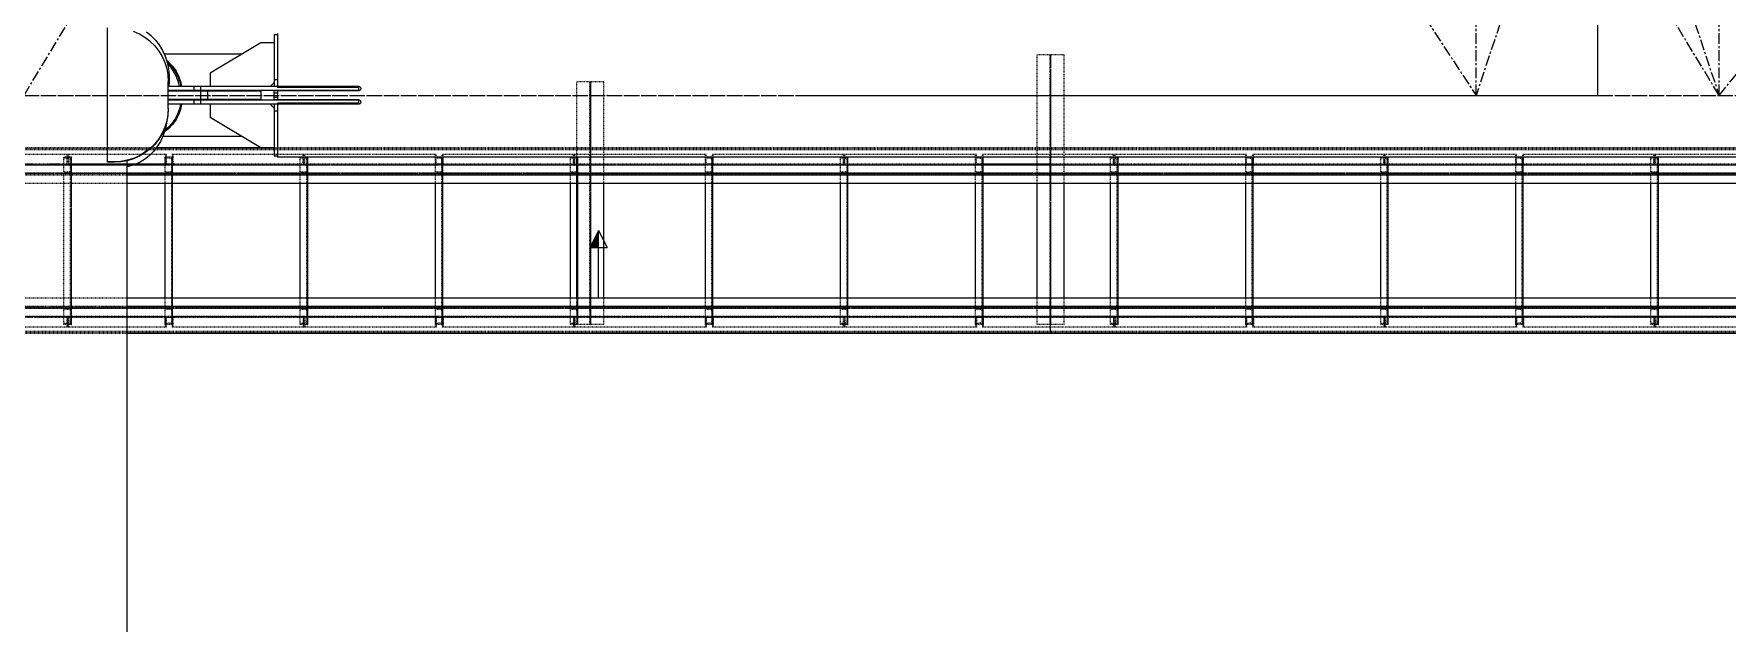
# Model space of a CAD drawing. Header units: millimetres. Extents: x 5143 to 30813, y 232 to 21408.
# Drawn here: x 12377 to 13631, y 15349 to 15786 of the extents above; entities that cross this region are included whole.
import ezdxf

# ---------------------------------------------------------------- set-up
doc = ezdxf.new("R2010")
doc.units = ezdxf.units.MM
doc.header["$LTSCALE"] = 0.25
for name, pattern in [('CENTER', [50.8, 31.75, -6.35, 6.35, -6.35]), ('XKITLINE00', [0]), ('XKITLINE02', [4, 2, -2]), ('XKITLINE03', [6, 3, -1, 1, -1])]:
    doc.linetypes.add(name, pattern=pattern)

msp = doc.modelspace()

# ---------------------------------------------------------------- linework, layer by layer
at = {"color": 8, "linetype": 'CENTER'}
for p, q in [((12370, 15740.3), (13445, 17520)), ((13625, 15740.3), (15085, 17520)), ((12370, 17380.3), (13445, 15740.3)), ((13445, 15740.3), (13445, 16860.1)), ((13625, 15740.3), (13625, 16860.1)), ((13535, 16283.6), (13535, 15740.3)), ((13625, 15740.3), (13445, 16037.6)), ((13527.5, 15986.3), (13445, 15740.3)), ((13535, 15986.3), (13535, 15740.3)), ((13542.5, 15986.3), (13625, 15740.3)), ((12195, 15740.3), (12952.5, 15740.3)), ((12370, 15740.3), (14995, 15740.3)), ((12370, 15740.3), (12952.5, 15740.3)), ((12801.8, 15740.3), (15025, 15740.3)), ((12952.5, 15740.3), (13535, 15740.3)), ((13535, 15740.3), (14355, 15740.3))]:
    msp.add_line(p, q, dxfattribs=at)
at = {"color": 8, "linetype": 'XKITLINE00'}
for p, q in [((12431.8, 15690.7), (12431.8, 15790.2)), ((12455.4, 15785.7), (12450.9, 15787.7)), ((12459.5, 15783.2), (12455.4, 15785.7)), ((12464.1, 15784.4), (12460.6, 15787.1)), ((12464.1, 15784.4), (12467.2, 15781.2)), ((12555.2, 15785.2), (12555.2, 15784.6)), ((12557.7, 15785.2), (12555.2, 15785.2)), ((12555.2, 15784.6), (12555.2, 15783.5)), ((12557.7, 15786), (12557.7, 15785.6)), ((12557.7, 15785.6), (12557.7, 15784.6)), ((12557.7, 15784.6), (12557.7, 15783)), ((12463.3, 15780.3), (12459.5, 15783.2)), ((12466.7, 15776.9), (12463.3, 15780.3)), ((12466.7, 15776.9), (12469.7, 15773.1)), ((12467.2, 15781.2), (12470, 15777.6)), ((12469.7, 15773.1), (12472.2, 15769)), ((12470, 15777.6), (12472.4, 15773.6)), ((12472.4, 15773.6), (12474.4, 15769.3)), ((12545.2, 15779.3), (12507.7, 15756.8)), ((12555.2, 15779.3), (12545.2, 15779.3)), ((12555.2, 15783.5), (12555.2, 15781.7)), ((12555.2, 15781.7), (12555.2, 15779.5)), ((12555.2, 15779.5), (12555.2, 15776.7)), ((12555.2, 15776.7), (12555.2, 15773.5)), ((12555.2, 15773.5), (12555.2, 15769.8)), ((12557.7, 15783), (12557.7, 15780.7)), ((12557.7, 15780.7), (12557.7, 15777.9)), ((12557.7, 15777.9), (12557.7, 15774.5)), ((12557.7, 15774.5), (12557.7, 15770.6)), ((12472.2, 15769), (12474.2, 15764.6)), ((12531, 15770.8), (12473.7, 15770.8)), ((12474.2, 15764.6), (12475.6, 15760.1)), ((12474.4, 15769.3), (12475.9, 15764.8)), ((12477, 15764.9), (12475.4, 15766.2)), ((12475.6, 15760.1), (12476.5, 15755.4)), ((12476.9, 15764.2), (12475.8, 15765.1)), ((12476.9, 15764.2), (12475.8, 15765.1)), ((12475.9, 15764.8), (12476.9, 15760.1)), ((12476.1, 15763.8), (12478.3, 15761.5)), ((12476.1, 15763.8), (12478.3, 15761.5)), ((12476.9, 15764.2), (12479.5, 15761.5)), ((12476.9, 15764.2), (12479.5, 15761.5)), ((12476.9, 15760.1), (12477.4, 15755.3)), ((12477, 15764.9), (12480, 15761.8)), ((12478.3, 15761.5), (12480.5, 15758.3)), ((12478.3, 15761.5), (12480.5, 15758.3)), ((12479.5, 15761.5), (12481.7, 15758.3)), ((12479.5, 15761.5), (12481.7, 15758.3)), ((12480, 15761.8), (12482.5, 15758.2)), ((12555.2, 15769.8), (12555.2, 15765.8)), ((12555.2, 15765.8), (12555.2, 15761.4)), ((12555.2, 15761.4), (12555.2, 15756.8)), ((12557.7, 15770.6), (12557.7, 15766.2)), ((12557.7, 15766.2), (12557.7, 15761.5)), ((12557.7, 15761.5), (12557.7, 15756.5)), ((12476.5, 15755.4), (12476.8, 15750.6)), ((12476.8, 15730.4), (12476.8, 15750.6)), ((12617.7, 15746.8), (12476.8, 15746.8)), ((12477.4, 15750.5), (12477.2, 15746.8)), ((12486, 15746.9), (12477.2, 15746.9)), ((12486, 15746.9), (12477.2, 15746.9)), ((12477.4, 15755.3), (12477.4, 15750.5)), ((12480.5, 15758.3), (12482.4, 15754.7)), ((12480.5, 15758.3), (12482.4, 15754.7)), ((12481.7, 15758.3), (12483.6, 15754.7)), ((12481.7, 15758.3), (12483.6, 15754.7)), ((12482.4, 15754.7), (12483.9, 15750.9)), ((12482.4, 15754.7), (12483.9, 15750.9)), ((12482.5, 15758.2), (12484.5, 15754.1)), ((12483.6, 15754.7), (12485, 15750.9)), ((12483.6, 15754.7), (12485, 15750.9)), ((12483.9, 15750.9), (12484.8, 15746.9)), ((12485, 15750.9), (12483.9, 15750.9)), ((12483.9, 15750.9), (12484.8, 15746.9)), ((12485, 15750.9), (12483.9, 15750.9)), ((12484.5, 15754.1), (12486, 15749.7)), ((12485, 15750.9), (12486, 15746.9)), ((12485, 15750.9), (12486, 15746.9)), ((12486, 15749.7), (12486.5, 15746.9)), ((12507.7, 15746.9), (12486, 15746.9)), ((12495.7, 15746.8), (12495.7, 15743.8)), ((12500.7, 15746.8), (12500.7, 15743.8)), ((12507.7, 15756.8), (12507.7, 15746.8)), ((12555.2, 15749.8), (12552.2, 15746.8)), ((12555.2, 15756.8), (12555.2, 15751.9)), ((12555.2, 15751.9), (12555.2, 15746.9)), ((12557.7, 15751.9), (12555.2, 15751.9)), ((12557.7, 15746.9), (12555.2, 15746.9)), ((12557.7, 15756.5), (12557.7, 15751.2)), ((12557.7, 15751.2), (12557.7, 15746.9)), ((12617.7, 15746.9), (12557.7, 15746.9)), ((12557.7, 15746.8), (12557.7, 15746.2)), ((12618.1, 15746.8), (12617.7, 15746.9)), ((12617.7, 15746.8), (12617.7, 15746.2)), ((12618.4, 15746.7), (12618.1, 15746.8)), ((12618.8, 15746.5), (12618.4, 15746.7)), ((12618.8, 15746.5), (12619, 15746.2)), ((12617.7, 15743.8), (12476.8, 15743.8)), ((12505.8, 15743.3), (12476.8, 15743.3)), ((12545.2, 15737.3), (12476.8, 15737.3)), ((12486.5, 15736.9), (12476.8, 15736.9)), ((12486.5, 15736.9), (12476.8, 15736.9)), ((12617.7, 15736.8), (12476.8, 15736.8)), ((12477, 15743.8), (12477, 15743.3)), ((12486.5, 15743.7), (12477, 15743.7)), ((12486.5, 15743.7), (12477, 15743.7)), ((12485.3, 15743.7), (12485.3, 15743.3)), ((12485.3, 15743.7), (12485.3, 15743.3)), ((12485.3, 15737.3), (12485.3, 15736.9)), ((12485.3, 15737.3), (12485.3, 15736.9)), ((12522.3, 15743.7), (12486.5, 15743.7)), ((12486.5, 15743.7), (12486.5, 15743.3)), ((12486.5, 15743.7), (12486.5, 15743.3)), ((12486.5, 15737.3), (12486.5, 15736.9)), ((12486.5, 15737.3), (12486.5, 15736.9)), ((12522.3, 15736.9), (12486.5, 15736.9)), ((12487, 15743.7), (12487, 15743.3)), ((12487, 15737.3), (12487, 15736.9)), ((12495.7, 15736.8), (12495.7, 15733.8)), ((12500.7, 15743.3), (12500.7, 15737.3)), ((12500.7, 15736.8), (12500.7, 15733.8)), ((12505.8, 15743.3), (12505.8, 15737.3)), ((12545.2, 15743.3), (12505.8, 15743.3)), ((12521.7, 15743.7), (12521.5, 15743.7)), ((12521.7, 15736.8), (12521.5, 15736.9)), ((12521.8, 15743.8), (12521.7, 15743.7)), ((12522.5, 15743.7), (12521.7, 15743.7)), ((12522.5, 15736.8), (12521.7, 15736.8)), ((12521.8, 15736.8), (12521.7, 15736.8)), ((12522.5, 15743.7), (12522.3, 15743.7)), ((12522.5, 15736.8), (12522.3, 15736.9)), ((12522.6, 15743.8), (12522.5, 15743.7)), ((12522.6, 15736.8), (12522.5, 15736.8)), ((12545.2, 15743.3), (12545.2, 15737.3)), ((12555.2, 15736.9), (12555.2, 15743.7)), ((12557.7, 15743.7), (12555.2, 15743.7)), ((12557.7, 15742), (12555.2, 15742)), ((12557.7, 15738.6), (12555.2, 15738.6)), ((12557.7, 15736.9), (12555.2, 15736.9)), ((12617.7, 15746.2), (12557.7, 15746.2)), ((12557.7, 15743.7), (12557.7, 15740.3)), ((12617.7, 15743.7), (12557.7, 15743.7)), ((12557.7, 15740.3), (12557.7, 15736.9)), ((12617.7, 15736.9), (12557.7, 15736.9)), ((12617.7, 15734.4), (12557.7, 15734.4)), ((12557.7, 15734.4), (12557.7, 15733.8)), ((12617.7, 15746.2), (12617.7, 15743.8)), ((12618.1, 15743.7), (12617.7, 15743.7)), ((12618.1, 15736.8), (12617.7, 15736.9)), ((12617.7, 15736.8), (12617.7, 15734.4)), ((12617.7, 15734.4), (12617.7, 15733.8)), ((12618.4, 15743.9), (12618.1, 15743.7)), ((12618.4, 15736.7), (12618.1, 15736.8)), ((12618.4, 15733.9), (12618.1, 15733.7)), ((12618.8, 15744.1), (12618.4, 15743.9)), ((12618.8, 15736.5), (12618.4, 15736.7)), ((12618.8, 15734.1), (12618.4, 15733.9)), ((12619, 15744.4), (12618.8, 15744.1)), ((12618.8, 15736.5), (12619, 15736.2)), ((12619, 15734.4), (12618.8, 15734.1)), ((12619, 15746.2), (12619.2, 15745.8)), ((12619.2, 15744.7), (12619, 15744.4)), ((12619, 15736.2), (12619.2, 15735.8)), ((12619.2, 15734.7), (12619, 15734.4)), ((12619.2, 15745.8), (12619.2, 15745.8)), ((12619.2, 15745.8), (12619.3, 15745.5)), ((12619.3, 15745.1), (12619.2, 15744.7)), ((12619.2, 15735.8), (12619.3, 15735.5)), ((12619.3, 15735.1), (12619.2, 15734.8)), ((12619.2, 15734.8), (12619.2, 15734.7)), ((12619.3, 15745.5), (12619.3, 15745.1)), ((12619.3, 15735.5), (12619.3, 15735.1)), ((12476.5, 15726), (12475.6, 15721.2)), ((12476.5, 15725.6), (12475.6, 15720.9)), ((12476.8, 15730.7), (12476.5, 15726)), ((12476.8, 15730.4), (12476.5, 15725.6)), ((12495.7, 15733.8), (12476.8, 15733.8)), ((12481.9, 15722.9), (12479.4, 15719.4)), ((12482.5, 15722.3), (12480, 15718.7)), ((12483.8, 15726.9), (12481.9, 15722.9)), ((12484.5, 15726.4), (12482.5, 15722.3)), ((12485.2, 15731.1), (12483.8, 15726.9)), ((12486, 15730.8), (12484.5, 15726.4)), ((12485.7, 15733.7), (12485.2, 15731.1)), ((12507.7, 15733.7), (12485.7, 15733.7)), ((12486.5, 15733.7), (12486, 15730.8)), ((12617.7, 15733.8), (12495.7, 15733.8)), ((12507.7, 15733.8), (12507.7, 15723.8)), ((12545.2, 15701.3), (12507.7, 15723.8)), ((12555.2, 15730.8), (12552.2, 15733.8)), ((12557.7, 15733.7), (12555.2, 15733.7)), ((12555.2, 15733.7), (12555.2, 15728.7)), ((12557.7, 15728.7), (12555.2, 15728.7)), ((12555.2, 15728.7), (12555.2, 15723.8)), ((12555.2, 15723.8), (12555.2, 15719.1)), ((12557.7, 15733.7), (12557.7, 15729.3)), ((12617.7, 15733.7), (12557.7, 15733.7)), ((12557.7, 15729.3), (12557.7, 15724.1)), ((12557.7, 15724.1), (12557.7, 15719)), ((12618.1, 15733.7), (12617.7, 15733.7)), ((12472.2, 15712.3), (12469.7, 15708.2)), ((12472.2, 15711.9), (12469.7, 15707.8)), ((12472.9, 15710.5), (12470.9, 15706.2)), ((12474.2, 15716.7), (12472.2, 15712.3)), ((12474.2, 15716.3), (12472.2, 15711.9)), ((12531, 15709.8), (12472.6, 15709.8)), ((12474.4, 15715), (12472.9, 15710.5)), ((12477, 15715.6), (12473.8, 15713.2)), ((12475.6, 15721.2), (12474.2, 15716.7)), ((12475.6, 15720.9), (12474.2, 15716.3)), ((12476.6, 15716.4), (12474.3, 15714.7)), ((12475.4, 15719.7), (12474.4, 15715)), ((12475.5, 15720.7), (12475.4, 15719.7)), ((12479.4, 15719.4), (12476.6, 15716.4)), ((12480, 15718.7), (12477, 15715.6)), ((12555.2, 15719.1), (12555.2, 15714.8)), ((12555.2, 15714.8), (12555.2, 15710.7)), ((12555.2, 15710.7), (12555.2, 15707.1)), ((12557.7, 15719), (12557.7, 15714.3)), ((12557.7, 15714.3), (12557.7, 15710)), ((12557.7, 15710), (12557.7, 15706.1)), ((12459.5, 15698.1), (12455.4, 15695.6)), ((12459.5, 15697.7), (12455.4, 15695.2)), ((12463.3, 15701), (12459.5, 15698.1)), ((12463.3, 15700.7), (12459.5, 15697.7)), ((12465.7, 15698.6), (12462.6, 15695.4)), ((12466.7, 15704.4), (12463.3, 15701)), ((12466.7, 15704), (12463.3, 15700.7)), ((12468.5, 15702.3), (12465.7, 15698.6)), ((12469.7, 15708.2), (12466.7, 15704.4)), ((12469.7, 15707.8), (12466.7, 15704)), ((12470.9, 15706.2), (12468.5, 15702.3)), ((12555.2, 15701.3), (12545.2, 15701.3)), ((12555.2, 15707.1), (12555.2, 15703.8)), ((12555.2, 15703.8), (12555.2, 15701.1)), ((12555.2, 15701.1), (12555.2, 15698.8)), ((12555.2, 15698.8), (12555.2, 15697.1)), ((12555.2, 15697.1), (12555.2, 15695.9)), ((12557.7, 15706.1), (12557.7, 15702.7)), ((12557.7, 15702.7), (12557.7, 15699.8)), ((12557.7, 15699.8), (12557.7, 15697.5)), ((12557.7, 15697.5), (12557.7, 15695.9)), ((12436.8, 15691.1), (12431.8, 15691.1)), ((12436.8, 15690.7), (12431.8, 15690.7)), ((12441.6, 15691.4), (12436.8, 15691.1)), ((12436.8, 15691.1), (12436.8, 15690.7)), ((12441.6, 15691), (12436.8, 15690.7)), ((12446.3, 15692.2), (12441.6, 15691.4)), ((12446.3, 15691.8), (12441.6, 15691)), ((12446.2, 15691.8), (12446.2, 14354.3)), ((12447.3, 15687.6), (12446.2, 15687.5)), ((12450.9, 15693.6), (12446.3, 15692.2)), ((12450.9, 15693.3), (12446.3, 15691.8)), ((12451.4, 15688.8), (12447.3, 15687.6)), ((12455.4, 15695.6), (12450.9, 15693.6)), ((12455.4, 15695.2), (12450.9, 15693.3)), ((12455.4, 15690.5), (12451.4, 15688.8)), ((12459.1, 15692.7), (12455.4, 15690.5)), ((12462.6, 15695.4), (12459.1, 15692.7)), ((12555.2, 15695.9), (12555.2, 15695.3)), ((12557.7, 15695.3), (12555.2, 15695.3)), ((12557.7, 15695.9), (12557.7, 15694.9)), ((12557.7, 15694.9), (12557.7, 15694.6)), ((14995, 15694.6), (12557.7, 15694.6))]:
    msp.add_line(p, q, dxfattribs=at)
at = {"color": 3, "linetype": 'XKITLINE02'}
for p, q in [((13140, 15770.3), (13120, 15770.3)), ((13120, 15675.1), (13120, 15770.3)), ((13129.7, 15570.6), (13129.7, 15770.3)), ((13130.3, 15570.6), (13130.3, 15770.3)), ((13140, 15570.6), (13140, 15770.3)), ((12799.3, 15750.2), (12779.3, 15750.2)), ((12779.3, 15675.1), (12779.3, 15750.2)), ((12789, 15570.6), (12789, 15750.2)), ((12789.6, 15570.6), (12789.6, 15750.2)), ((12799.3, 15570.6), (12799.3, 15750.2)), ((12467.8, 15701.3), (12313.5, 15701.3)), ((13130, 15700.4), (12313.5, 15700.4)), ((13130, 15699.9), (12316.3, 15699.9)), ((12402.2, 15696.6), (12330, 15696.6)), ((12401.6, 15696.6), (12401.6, 15689.4)), ((12402.2, 15696.6), (12401.6, 15696.6)), ((12475.2, 15696.6), (12402.2, 15696.6)), ((12402.2, 15696.6), (12402.2, 15688.6)), ((12402.2, 15696.6), (12402.2, 15688.6)), ((12402.9, 15696.6), (12402.9, 15689.4)), ((12475.2, 15696.6), (12474.5, 15696.6)), ((12474.5, 15696.6), (12474.5, 15688.6)), ((12475.2, 15696.6), (12475.2, 15689.4)), ((12577.2, 15696.6), (12479.6, 15696.6)), ((12479.6, 15696.6), (12479.6, 15689.4)), ((12480.2, 15696.6), (12480.2, 15688.6)), ((13130, 15701.3), (12555.2, 15701.3)), ((12576.7, 15689.4), (12576.7, 15696.6)), ((12577.2, 15688.6), (12577.2, 15696.6)), ((12675.1, 15696.6), (12577.2, 15696.6)), ((12577.2, 15688.6), (12577.2, 15696.6)), ((12577.8, 15689.4), (12577.8, 15696.6)), ((12674.5, 15688.6), (12674.5, 15696.6)), ((12675.1, 15689.4), (12675.1, 15696.6)), ((12777.2, 15696.6), (12679.6, 15696.6)), ((12679.6, 15689.4), (12679.6, 15696.6)), ((12680.2, 15688.6), (12680.2, 15696.6)), ((12776.7, 15689.4), (12776.7, 15696.6)), ((12777.2, 15688.6), (12777.2, 15696.6)), ((12875.1, 15696.6), (12777.2, 15696.6)), ((12777.2, 15688.6), (12777.2, 15696.6)), ((12777.8, 15689.4), (12777.8, 15696.6)), ((12874.5, 15688.6), (12874.5, 15696.6)), ((12875.1, 15689.4), (12875.1, 15696.6)), ((12977.2, 15696.6), (12879.6, 15696.6)), ((12879.6, 15689.4), (12879.6, 15696.6)), ((12880.2, 15688.6), (12880.2, 15696.6)), ((12976.7, 15689.4), (12976.7, 15696.6)), ((13075.1, 15696.6), (12977.2, 15696.6)), ((12977.2, 15688.6), (12977.2, 15696.6)), ((12977.2, 15688.6), (12977.2, 15696.6)), ((12977.8, 15689.4), (12977.8, 15696.6)), ((13074.5, 15688.6), (13074.5, 15696.6)), ((13075.1, 15689.4), (13075.1, 15696.6)), ((13177.2, 15696.6), (13079.6, 15696.6)), ((13079.6, 15689.4), (13079.6, 15696.6)), ((13080.2, 15688.6), (13080.2, 15696.6)), ((13130, 15694.6), (13130, 15701.3)), ((13130, 15694.6), (13130, 15701.3)), ((13730, 15701.3), (13130, 15701.3)), ((13730, 15700.4), (13130, 15700.4)), ((13730, 15699.9), (13130, 15699.9)), ((13176.7, 15689.4), (13176.7, 15696.6)), ((13177.2, 15688.6), (13177.2, 15696.6)), ((13275.1, 15696.6), (13177.2, 15696.6)), ((13177.2, 15688.6), (13177.2, 15696.6)), ((13177.8, 15689.4), (13177.8, 15696.6)), ((13274.5, 15688.6), (13274.5, 15696.6)), ((13275.1, 15689.4), (13275.1, 15696.6)), ((13377.2, 15696.6), (13279.6, 15696.6)), ((13279.6, 15689.4), (13279.6, 15696.6)), ((13280.2, 15688.6), (13280.2, 15696.6)), ((13376.7, 15689.4), (13376.7, 15696.6)), ((13377.2, 15688.6), (13377.2, 15696.6)), ((13475.1, 15696.6), (13377.2, 15696.6)), ((13377.2, 15688.6), (13377.2, 15696.6)), ((13377.8, 15689.4), (13377.8, 15696.6)), ((13474.5, 15688.6), (13474.5, 15696.6)), ((13475.1, 15689.4), (13475.1, 15696.6)), ((13577.2, 15696.6), (13479.6, 15696.6)), ((13479.6, 15689.4), (13479.6, 15696.6)), ((13480.2, 15688.6), (13480.2, 15696.6)), ((13576.7, 15689.4), (13576.7, 15696.6)), ((13577.2, 15688.6), (13577.2, 15696.6)), ((13675.1, 15696.6), (13577.2, 15696.6)), ((13577.2, 15688.6), (13577.2, 15696.6)), ((13577.8, 15689.4), (13577.8, 15696.6)), ((12395.7, 15689.4), (12324.1, 15689.4)), ((12395.7, 15688.6), (12324.1, 15688.6)), ((12401.6, 15689.4), (12330, 15689.4)), ((12402.2, 15688.6), (12330.6, 15688.6)), ((12395.7, 15689.4), (12395.7, 15688.6)), ((12401.6, 15689.4), (12395.7, 15689.4)), ((12402.2, 15688.6), (12395.7, 15688.6)), ((12399.5, 15570.6), (12399.5, 15694.6)), ((12405, 15694.6), (12399.5, 15694.6)), ((12405, 15694.6), (12399.5, 15694.6)), ((12399.5, 15693.9), (12399.5, 15694.6)), ((12404.3, 15693.5), (12399.5, 15693.9)), ((12474.5, 15688.6), (12402.2, 15688.6)), ((12408.8, 15688.6), (12402.2, 15688.6)), ((12475.2, 15689.4), (12402.9, 15689.4)), ((12408.8, 15689.4), (12402.9, 15689.4)), ((12404.3, 15570.6), (12404.3, 15694.6)), ((12404.3, 15683.6), (12404.3, 15693.5)), ((12405, 15570.6), (12405, 15694.6)), ((12405, 15682.6), (12405, 15694.6)), ((12477.8, 15689.4), (12408.8, 15689.4)), ((12408.8, 15689.4), (12408.8, 15688.6)), ((12477.8, 15688.6), (12408.8, 15688.6)), ((12576.7, 15689.4), (12474.3, 15689.4)), ((12474.3, 15689.4), (12474.3, 15688.6)), ((12577.2, 15688.6), (12474.3, 15688.6)), ((12474.5, 15570.6), (12474.5, 15694.6)), ((12480, 15694.6), (12474.5, 15694.6)), ((12480, 15694.6), (12474.5, 15694.6)), ((12474.5, 15693.9), (12474.5, 15694.6)), ((12479.3, 15693.5), (12474.5, 15693.9)), ((12481.1, 15688.6), (12474.5, 15688.6)), ((12481.1, 15689.4), (12475.2, 15689.4)), ((12479.3, 15570.6), (12479.3, 15694.6)), ((12479.3, 15683.6), (12479.3, 15693.5)), ((12480, 15590.1), (12480, 15694.6)), ((12480, 15682.6), (12480, 15694.6)), ((12481.1, 15689.4), (12481.1, 15688.6)), ((12571.4, 15689.4), (12571.4, 15688.6)), ((12580, 15694.6), (12574.5, 15694.6)), ((12574.5, 15693.9), (12574.5, 15694.6)), ((12574.5, 15570.6), (12574.5, 15694.6)), ((12580, 15694.6), (12574.5, 15694.6)), ((12579.3, 15693.5), (12574.5, 15693.9)), ((12680.3, 15688.6), (12577.2, 15688.6)), ((12580, 15688.6), (12577.2, 15688.6)), ((12680.3, 15689.4), (12577.8, 15689.4)), ((12579.3, 15570.6), (12579.3, 15694.6)), ((12579.3, 15683.6), (12579.3, 15693.5)), ((12580, 15682.6), (12580, 15694.6)), ((12580, 15590.1), (12580, 15694.6)), ((12583, 15689.4), (12583, 15688.6)), ((12776.7, 15689.4), (12674.3, 15689.4)), ((12674.3, 15689.4), (12674.3, 15688.6)), ((12777.2, 15688.6), (12674.3, 15688.6)), ((12680, 15694.6), (12674.5, 15694.6)), ((12674.5, 15693.9), (12674.5, 15694.6)), ((12674.5, 15570.6), (12674.5, 15694.6)), ((12680, 15694.6), (12674.5, 15694.6)), ((12679.3, 15693.5), (12674.5, 15693.9)), ((12679.3, 15570.6), (12679.3, 15694.6)), ((12679.3, 15683.6), (12679.3, 15693.5)), ((12680, 15682.6), (12680, 15694.6)), ((12680, 15590.1), (12680, 15694.6)), ((12680.3, 15689.4), (12680.3, 15688.6)), ((12771.4, 15689.4), (12771.4, 15688.6)), ((12780, 15694.6), (12774.5, 15694.6)), ((12774.5, 15693.9), (12774.5, 15694.6)), ((12774.5, 15570.6), (12774.5, 15694.6)), ((12780, 15694.6), (12774.5, 15694.6)), ((12779.3, 15693.5), (12774.5, 15693.9)), ((12880.3, 15688.6), (12777.2, 15688.6)), ((12780, 15688.6), (12777.2, 15688.6)), ((12880.3, 15689.4), (12777.8, 15689.4)), ((12779.3, 15570.6), (12779.3, 15694.6)), ((12779.3, 15683.6), (12779.3, 15693.5)), ((12780, 15682.6), (12780, 15694.6)), ((12780, 15590.1), (12780, 15694.6)), ((12783, 15689.4), (12783, 15688.6)), ((12976.7, 15689.4), (12874.3, 15689.4)), ((12874.3, 15689.4), (12874.3, 15688.6)), ((12977.2, 15688.6), (12874.3, 15688.6)), ((12874.5, 15570.6), (12874.5, 15694.6)), ((12880, 15694.6), (12874.5, 15694.6)), ((12880, 15694.6), (12874.5, 15694.6)), ((12874.5, 15693.9), (12874.5, 15694.6)), ((12879.3, 15693.5), (12874.5, 15693.9)), ((12879.3, 15570.6), (12879.3, 15694.6)), ((12879.3, 15683.6), (12879.3, 15693.5)), ((12880, 15590.1), (12880, 15694.6)), ((12880, 15682.6), (12880, 15694.6)), ((12880.3, 15689.4), (12880.3, 15688.6)), ((12971.4, 15689.4), (12971.4, 15688.6)), ((12980, 15694.6), (12974.5, 15694.6)), ((12974.5, 15693.9), (12974.5, 15694.6)), ((12974.5, 15570.6), (12974.5, 15694.6)), ((12980, 15694.6), (12974.5, 15694.6)), ((12979.3, 15693.5), (12974.5, 15693.9)), ((13080.3, 15688.6), (12977.2, 15688.6)), ((12980, 15688.6), (12977.2, 15688.6)), ((13080.3, 15689.4), (12977.8, 15689.4)), ((12979.3, 15570.6), (12979.3, 15694.6)), ((12979.3, 15683.6), (12979.3, 15693.5)), ((12980, 15682.6), (12980, 15694.6)), ((12980, 15570.6), (12980, 15694.6)), ((12983, 15689.4), (12983, 15688.6)), ((13130, 15689.4), (13074.3, 15689.4)), ((13074.3, 15689.4), (13074.3, 15688.6)), ((13177.2, 15688.6), (13074.3, 15688.6)), ((13080, 15694.6), (13074.5, 15694.6)), ((13074.5, 15693.9), (13074.5, 15694.6)), ((13074.5, 15570.6), (13074.5, 15694.6)), ((13080, 15694.6), (13074.5, 15694.6)), ((13079.3, 15693.5), (13074.5, 15693.9)), ((13176.7, 15689.4), (13075.1, 15689.4)), ((13079.3, 15570.6), (13079.3, 15694.6)), ((13079.3, 15683.6), (13079.3, 15693.5)), ((13080, 15682.6), (13080, 15694.6)), ((13080, 15570.6), (13080, 15694.6)), ((13130, 15688.6), (13080.2, 15688.6)), ((13080.3, 15689.4), (13080.3, 15688.6)), ((13171.4, 15689.4), (13171.4, 15688.6)), ((13180, 15694.6), (13174.5, 15694.6)), ((13174.5, 15693.9), (13174.5, 15694.6)), ((13174.5, 15570.6), (13174.5, 15694.6)), ((13180, 15694.6), (13174.5, 15694.6)), ((13179.3, 15693.5), (13174.5, 15693.9)), ((13280.3, 15688.6), (13177.2, 15688.6)), ((13180, 15688.6), (13177.2, 15688.6)), ((13280.3, 15689.4), (13177.8, 15689.4)), ((13179.3, 15570.6), (13179.3, 15694.6)), ((13179.3, 15683.6), (13179.3, 15693.5)), ((13180, 15682.6), (13180, 15694.6)), ((13180, 15590.1), (13180, 15694.6)), ((13183, 15689.4), (13183, 15688.6)), ((13376.7, 15689.4), (13274.3, 15689.4)), ((13274.3, 15689.4), (13274.3, 15688.6)), ((13377.2, 15688.6), (13274.3, 15688.6)), ((13280, 15694.6), (13274.5, 15694.6)), ((13274.5, 15693.9), (13274.5, 15694.6)), ((13274.5, 15570.6), (13274.5, 15694.6)), ((13280, 15694.6), (13274.5, 15694.6)), ((13279.3, 15693.5), (13274.5, 15693.9)), ((13279.3, 15570.6), (13279.3, 15694.6)), ((13279.3, 15683.6), (13279.3, 15693.5)), ((13280, 15682.6), (13280, 15694.6)), ((13280, 15590.1), (13280, 15694.6)), ((13280.3, 15689.4), (13280.3, 15688.6)), ((13371.4, 15689.4), (13371.4, 15688.6)), ((13380, 15694.6), (13374.5, 15694.6)), ((13374.5, 15693.9), (13374.5, 15694.6)), ((13374.5, 15570.6), (13374.5, 15694.6)), ((13380, 15694.6), (13374.5, 15694.6)), ((13379.3, 15693.5), (13374.5, 15693.9)), ((13480.3, 15688.6), (13377.2, 15688.6)), ((13380, 15688.6), (13377.2, 15688.6)), ((13480.3, 15689.4), (13377.8, 15689.4)), ((13379.3, 15570.6), (13379.3, 15694.6)), ((13379.3, 15683.6), (13379.3, 15693.5)), ((13380, 15682.6), (13380, 15694.6)), ((13380, 15590.1), (13380, 15694.6)), ((13383, 15689.4), (13383, 15688.6)), ((13576.7, 15689.4), (13474.3, 15689.4)), ((13474.3, 15689.4), (13474.3, 15688.6)), ((13577.2, 15688.6), (13474.3, 15688.6)), ((13480, 15694.6), (13474.5, 15694.6)), ((13474.5, 15693.9), (13474.5, 15694.6)), ((13474.5, 15570.6), (13474.5, 15694.6)), ((13480, 15694.6), (13474.5, 15694.6)), ((13479.3, 15693.5), (13474.5, 15693.9)), ((13479.3, 15570.6), (13479.3, 15694.6)), ((13479.3, 15683.6), (13479.3, 15693.5)), ((13480, 15682.6), (13480, 15694.6)), ((13480, 15590.1), (13480, 15694.6)), ((13480.3, 15689.4), (13480.3, 15688.6)), ((13571.4, 15689.4), (13571.4, 15688.6)), ((13580, 15694.6), (13574.5, 15694.6)), ((13574.5, 15693.9), (13574.5, 15694.6)), ((13574.5, 15570.6), (13574.5, 15694.6)), ((13580, 15694.6), (13574.5, 15694.6)), ((13579.3, 15693.5), (13574.5, 15693.9)), ((13680.3, 15688.6), (13577.2, 15688.6)), ((13580, 15688.6), (13577.2, 15688.6)), ((13680.3, 15689.4), (13577.8, 15689.4)), ((13579.3, 15570.6), (13579.3, 15694.6)), ((13579.3, 15683.6), (13579.3, 15693.5)), ((13580, 15682.6), (13580, 15694.6)), ((13580, 15590.1), (13580, 15694.6)), ((13583, 15689.4), (13583, 15688.6)), ((13130, 15682.6), (12272.9, 15682.6)), ((13130, 15681.7), (12273.4, 15681.7)), ((12446.2, 15675.1), (12293.8, 15675.1)), ((13130, 15682.1), (12313.5, 15682.1)), ((13130, 15681.3), (12313.5, 15681.3)), ((13130, 15682.6), (12316.3, 15682.6)), ((12404.3, 15683.6), (12399.5, 15683.3)), ((12399.5, 15682.6), (12399.5, 15683.3)), ((12405, 15682.6), (12399.5, 15682.6)), ((12479.3, 15683.6), (12474.5, 15683.3)), ((12474.5, 15682.6), (12474.5, 15683.3)), ((12480, 15682.6), (12474.5, 15682.6)), ((12579.3, 15683.6), (12574.5, 15683.3)), ((12574.5, 15682.6), (12574.5, 15683.3)), ((12580, 15682.6), (12574.5, 15682.6)), ((12679.3, 15683.6), (12674.5, 15683.3)), ((12674.5, 15682.6), (12674.5, 15683.3)), ((12680, 15682.6), (12674.5, 15682.6)), ((12779.3, 15683.6), (12774.5, 15683.3)), ((12774.5, 15682.6), (12774.5, 15683.3)), ((12780, 15682.6), (12774.5, 15682.6)), ((12879.3, 15683.6), (12874.5, 15683.3)), ((12874.5, 15682.6), (12874.5, 15683.3)), ((12880, 15682.6), (12874.5, 15682.6)), ((12979.3, 15683.6), (12974.5, 15683.3)), ((12974.5, 15682.6), (12974.5, 15683.3)), ((12980, 15682.6), (12974.5, 15682.6)), ((13079.3, 15683.6), (13074.5, 15683.3)), ((13074.5, 15682.6), (13074.5, 15683.3)), ((13080, 15682.6), (13074.5, 15682.6)), ((13130, 15681.3), (13130, 15682.6)), ((13130, 15681.3), (13130, 15682.6)), ((13730, 15682.6), (13130, 15682.6)), ((13730, 15682.6), (13130, 15682.6)), ((13730, 15682.1), (13130, 15682.1)), ((13730, 15681.7), (13130, 15681.7)), ((13179.3, 15683.6), (13174.5, 15683.3)), ((13174.5, 15682.6), (13174.5, 15683.3)), ((13180, 15682.6), (13174.5, 15682.6)), ((13279.3, 15683.6), (13274.5, 15683.3)), ((13274.5, 15682.6), (13274.5, 15683.3)), ((13280, 15682.6), (13274.5, 15682.6)), ((13379.3, 15683.6), (13374.5, 15683.3)), ((13374.5, 15682.6), (13374.5, 15683.3)), ((13380, 15682.6), (13374.5, 15682.6)), ((13479.3, 15683.6), (13474.5, 15683.3)), ((13474.5, 15682.6), (13474.5, 15683.3)), ((13480, 15682.6), (13474.5, 15682.6)), ((13579.3, 15683.6), (13574.5, 15683.3)), ((13574.5, 15682.6), (13574.5, 15683.3)), ((13580, 15682.6), (13574.5, 15682.6)), ((12446.2, 15590.1), (12272.9, 15590.1)), ((13130, 15583.4), (12273.4, 15583.4)), ((12446.2, 15583.9), (12313.5, 15583.9)), ((12474.5, 15570.6), (12474.5, 15590.1)), ((12480, 15570.6), (12480, 15590.1)), ((12574.5, 15570.6), (12574.5, 15590.1)), ((12580, 15570.6), (12580, 15590.1)), ((12674.5, 15570.6), (12674.5, 15590.1)), ((12680, 15570.6), (12680, 15590.1)), ((12774.5, 15570.6), (12774.5, 15590.1)), ((12779.3, 15570.6), (12779.3, 15590.1)), ((12780, 15570.6), (12780, 15590.1)), ((12799.3, 15570.6), (12799.3, 15590.1)), ((12874.5, 15570.6), (12874.5, 15590.1)), ((12880, 15570.6), (12880, 15590.1)), ((12974.5, 15570.6), (12974.5, 15590.1)), ((12980, 15570.6), (12980, 15590.1)), ((13074.5, 15570.6), (13074.5, 15590.1)), ((13080, 15570.6), (13080, 15590.1)), ((13120, 15570.6), (13120, 15590.1)), ((13130, 15582.6), (13130, 15583.9)), ((13130, 15582.6), (13130, 15583.9)), ((13730, 15583.4), (13130, 15583.4)), ((13140, 15570.6), (13140, 15590.1)), ((13174.5, 15570.6), (13174.5, 15590.1)), ((13180, 15570.6), (13180, 15590.1)), ((13274.5, 15570.6), (13274.5, 15590.1)), ((13280, 15570.6), (13280, 15590.1)), ((13374.5, 15570.6), (13374.5, 15590.1)), ((13380, 15570.6), (13380, 15590.1)), ((13474.5, 15570.6), (13474.5, 15590.1)), ((13480, 15570.6), (13480, 15590.1)), ((13574.5, 15570.6), (13574.5, 15590.1)), ((13580, 15570.6), (13580, 15590.1)), ((13130, 15582.6), (12272.9, 15582.6)), ((13130, 15583), (12313.5, 15583)), ((13130, 15582.5), (12316.3, 15582.5)), ((12402.2, 15576.6), (12324.1, 15576.6)), ((12401.6, 15575.8), (12324.1, 15575.8)), ((12395.7, 15576.6), (12395.7, 15575.8)), ((12405, 15582.6), (12399.5, 15582.6)), ((12399.5, 15581.9), (12399.5, 15582.6)), ((12404.3, 15581.5), (12399.5, 15581.9)), ((12404.3, 15571.6), (12399.5, 15571.3)), ((12399.5, 15570.6), (12399.5, 15571.3)), ((12401.6, 15575.8), (12401.6, 15568.6)), ((12481.1, 15576.6), (12402.2, 15576.6)), ((12402.2, 15576.6), (12402.2, 15568.6)), ((12402.2, 15576.6), (12402.2, 15568.6)), ((12481.1, 15575.8), (12402.9, 15575.8)), ((12402.9, 15575.8), (12402.9, 15568.6)), ((12404.3, 15571.6), (12404.3, 15581.5)), ((12405, 15570.6), (12405, 15582.6)), ((12408.8, 15576.6), (12408.8, 15575.8)), ((12577.2, 15576.6), (12474.3, 15576.6)), ((12474.3, 15576.6), (12474.3, 15575.8)), ((12576.7, 15575.8), (12474.3, 15575.8)), ((12480, 15582.6), (12474.5, 15582.6)), ((12474.5, 15581.9), (12474.5, 15582.6)), ((12479.3, 15581.5), (12474.5, 15581.9)), ((12474.5, 15576.6), (12474.5, 15568.6)), ((12479.3, 15571.6), (12474.5, 15571.3)), ((12474.5, 15570.6), (12474.5, 15571.3)), ((12475.2, 15575.8), (12475.2, 15568.6)), ((12479.3, 15571.6), (12479.3, 15581.5)), ((12479.6, 15575.8), (12479.6, 15568.6)), ((12480, 15570.6), (12480, 15582.6)), ((12480.2, 15576.6), (12480.2, 15568.6)), ((12481.1, 15576.6), (12481.1, 15575.8)), ((12571.4, 15576.6), (12571.4, 15575.8)), ((12580, 15582.6), (12574.5, 15582.6)), ((12574.5, 15581.9), (12574.5, 15582.6)), ((12579.3, 15581.5), (12574.5, 15581.9)), ((12579.3, 15571.6), (12574.5, 15571.3)), ((12574.5, 15570.6), (12574.5, 15571.3)), ((12576.7, 15575.8), (12576.7, 15568.6)), ((12577.2, 15568.6), (12577.2, 15576.6)), ((12680.3, 15576.6), (12577.2, 15576.6)), ((12577.2, 15568.6), (12577.2, 15576.6)), ((12680.3, 15575.8), (12577.8, 15575.8)), ((12577.8, 15575.8), (12577.8, 15568.6)), ((12579.3, 15571.6), (12579.3, 15581.5)), ((12580, 15570.6), (12580, 15582.6)), ((12583, 15576.6), (12583, 15575.8)), ((12777.2, 15576.6), (12674.3, 15576.6)), ((12674.3, 15576.6), (12674.3, 15575.8)), ((12776.7, 15575.8), (12674.3, 15575.8)), ((12680, 15582.6), (12674.5, 15582.6)), ((12674.5, 15581.9), (12674.5, 15582.6)), ((12679.3, 15581.5), (12674.5, 15581.9)), ((12674.5, 15576.6), (12674.5, 15568.6)), ((12679.3, 15571.6), (12674.5, 15571.3)), ((12674.5, 15570.6), (12674.5, 15571.3)), ((12675.1, 15575.8), (12675.1, 15568.6)), ((12679.3, 15571.6), (12679.3, 15581.5)), ((12679.6, 15575.8), (12679.6, 15568.6)), ((12680, 15570.6), (12680, 15582.6)), ((12680.2, 15576.6), (12680.2, 15568.6)), ((12680.3, 15576.6), (12680.3, 15575.8)), ((12771.4, 15576.6), (12771.4, 15575.8)), ((12780, 15582.6), (12774.5, 15582.6)), ((12774.5, 15581.9), (12774.5, 15582.6)), ((12779.3, 15581.5), (12774.5, 15581.9)), ((12779.3, 15571.6), (12774.5, 15571.3)), ((12774.5, 15570.6), (12774.5, 15571.3)), ((12776.7, 15575.8), (12776.7, 15568.6)), ((12777.2, 15568.6), (12777.2, 15576.6)), ((12880.3, 15576.6), (12777.2, 15576.6)), ((12777.2, 15568.6), (12777.2, 15576.6)), ((12880.3, 15575.8), (12777.8, 15575.8)), ((12777.8, 15575.8), (12777.8, 15568.6)), ((12779.3, 15571.6), (12779.3, 15581.5)), ((12780, 15570.6), (12780, 15582.6)), ((12783, 15576.6), (12783, 15575.8)), ((12977.2, 15576.6), (12874.3, 15576.6)), ((12874.3, 15576.6), (12874.3, 15575.8)), ((12976.7, 15575.8), (12874.3, 15575.8)), ((12880, 15582.6), (12874.5, 15582.6)), ((12874.5, 15581.9), (12874.5, 15582.6)), ((12879.3, 15581.5), (12874.5, 15581.9)), ((12874.5, 15576.6), (12874.5, 15568.6)), ((12879.3, 15571.6), (12874.5, 15571.3)), ((12874.5, 15570.6), (12874.5, 15571.3)), ((12875.1, 15575.8), (12875.1, 15568.6)), ((12879.3, 15571.6), (12879.3, 15581.5)), ((12879.6, 15575.8), (12879.6, 15568.6)), ((12880, 15570.6), (12880, 15582.6)), ((12880.2, 15576.6), (12880.2, 15568.6)), ((12880.3, 15576.6), (12880.3, 15575.8)), ((12971.4, 15576.6), (12971.4, 15575.8)), ((12980, 15582.6), (12974.5, 15582.6)), ((12974.5, 15581.9), (12974.5, 15582.6)), ((12979.3, 15581.5), (12974.5, 15581.9)), ((12979.3, 15571.6), (12974.5, 15571.3)), ((12974.5, 15570.6), (12974.5, 15571.3)), ((12976.7, 15568.6), (12976.7, 15575.8)), ((13080.3, 15576.6), (12977.2, 15576.6)), ((12977.2, 15568.6), (12977.2, 15576.6)), ((12977.2, 15568.6), (12977.2, 15576.6)), ((13080.3, 15575.8), (12977.8, 15575.8)), ((12977.8, 15575.8), (12977.8, 15568.6)), ((12979.3, 15571.6), (12979.3, 15581.5)), ((12980, 15570.6), (12980, 15582.6)), ((12983, 15576.6), (12983, 15575.8)), ((13177.2, 15576.6), (13074.3, 15576.6)), ((13074.3, 15576.6), (13074.3, 15575.8)), ((13176.7, 15575.8), (13074.3, 15575.8)), ((13080, 15582.6), (13074.5, 15582.6)), ((13074.5, 15581.9), (13074.5, 15582.6)), ((13079.3, 15581.5), (13074.5, 15581.9)), ((13074.5, 15576.6), (13074.5, 15568.6)), ((13079.3, 15571.6), (13074.5, 15571.3)), ((13074.5, 15570.6), (13074.5, 15571.3)), ((13075.1, 15575.8), (13075.1, 15568.6)), ((13079.3, 15571.6), (13079.3, 15581.5)), ((13079.6, 15575.8), (13079.6, 15568.6)), ((13080, 15570.6), (13080, 15582.6)), ((13080.2, 15576.6), (13080.2, 15568.6)), ((13080.3, 15576.6), (13080.3, 15575.8)), ((13730, 15583), (13130, 15583)), ((13730, 15582.6), (13130, 15582.6)), ((13730, 15582.5), (13130, 15582.5)), ((13171.4, 15576.6), (13171.4, 15575.8)), ((13180, 15582.6), (13174.5, 15582.6)), ((13174.5, 15581.9), (13174.5, 15582.6)), ((13179.3, 15581.5), (13174.5, 15581.9)), ((13179.3, 15571.6), (13174.5, 15571.3)), ((13174.5, 15570.6), (13174.5, 15571.3)), ((13176.7, 15575.8), (13176.7, 15568.6)), ((13177.2, 15568.6), (13177.2, 15576.6)), ((13280.3, 15576.6), (13177.2, 15576.6)), ((13177.2, 15568.6), (13177.2, 15576.6)), ((13280.3, 15575.8), (13177.8, 15575.8)), ((13177.8, 15575.8), (13177.8, 15568.6)), ((13179.3, 15571.6), (13179.3, 15581.5)), ((13180, 15570.6), (13180, 15582.6)), ((13183, 15576.6), (13183, 15575.8)), ((13377.2, 15576.6), (13274.3, 15576.6)), ((13274.3, 15576.6), (13274.3, 15575.8)), ((13376.7, 15575.8), (13274.3, 15575.8)), ((13280, 15582.6), (13274.5, 15582.6)), ((13274.5, 15581.9), (13274.5, 15582.6)), ((13279.3, 15581.5), (13274.5, 15581.9)), ((13274.5, 15576.6), (13274.5, 15568.6)), ((13279.3, 15571.6), (13274.5, 15571.3)), ((13274.5, 15570.6), (13274.5, 15571.3)), ((13275.1, 15575.8), (13275.1, 15568.6)), ((13279.3, 15571.6), (13279.3, 15581.5)), ((13279.6, 15575.8), (13279.6, 15568.6)), ((13280, 15570.6), (13280, 15582.6)), ((13280.2, 15576.6), (13280.2, 15568.6)), ((13280.3, 15576.6), (13280.3, 15575.8)), ((13371.4, 15576.6), (13371.4, 15575.8)), ((13380, 15582.6), (13374.5, 15582.6)), ((13374.5, 15581.9), (13374.5, 15582.6)), ((13379.3, 15581.5), (13374.5, 15581.9)), ((13379.3, 15571.6), (13374.5, 15571.3)), ((13374.5, 15570.6), (13374.5, 15571.3)), ((13376.7, 15575.8), (13376.7, 15568.6)), ((13377.2, 15568.6), (13377.2, 15576.6)), ((13480.3, 15576.6), (13377.2, 15576.6)), ((13377.2, 15568.6), (13377.2, 15576.6)), ((13480.3, 15575.8), (13377.8, 15575.8)), ((13377.8, 15575.8), (13377.8, 15568.6)), ((13379.3, 15571.6), (13379.3, 15581.5)), ((13380, 15570.6), (13380, 15582.6)), ((13383, 15576.6), (13383, 15575.8)), ((13577.2, 15576.6), (13474.3, 15576.6)), ((13474.3, 15576.6), (13474.3, 15575.8)), ((13576.7, 15575.8), (13474.3, 15575.8)), ((13480, 15582.6), (13474.5, 15582.6)), ((13474.5, 15581.9), (13474.5, 15582.6)), ((13479.3, 15581.5), (13474.5, 15581.9)), ((13474.5, 15576.6), (13474.5, 15568.6)), ((13479.3, 15571.6), (13474.5, 15571.3)), ((13474.5, 15570.6), (13474.5, 15571.3)), ((13475.1, 15575.8), (13475.1, 15568.6)), ((13479.3, 15571.6), (13479.3, 15581.5)), ((13479.6, 15575.8), (13479.6, 15568.6)), ((13480, 15570.6), (13480, 15582.6)), ((13480.2, 15576.6), (13480.2, 15568.6)), ((13480.3, 15576.6), (13480.3, 15575.8)), ((13571.4, 15576.6), (13571.4, 15575.8)), ((13580, 15582.6), (13574.5, 15582.6)), ((13574.5, 15581.9), (13574.5, 15582.6)), ((13579.3, 15581.5), (13574.5, 15581.9)), ((13579.3, 15571.6), (13574.5, 15571.3)), ((13574.5, 15570.6), (13574.5, 15571.3)), ((13576.7, 15575.8), (13576.7, 15568.6)), ((13577.2, 15568.6), (13577.2, 15576.6)), ((13680.3, 15576.6), (13577.2, 15576.6)), ((13577.2, 15568.6), (13577.2, 15576.6)), ((13680.3, 15575.8), (13577.8, 15575.8)), ((13577.8, 15575.8), (13577.8, 15568.6)), ((13579.3, 15571.6), (13579.3, 15581.5)), ((13580, 15570.6), (13580, 15582.6)), ((13583, 15576.6), (13583, 15575.8)), ((13130, 15564.7), (12313.5, 15564.7)), ((13130, 15563.9), (12313.5, 15563.9)), ((13130, 15565.3), (12316.3, 15565.3)), ((12402.2, 15568.6), (12330, 15568.6)), ((12405, 15570.6), (12399.5, 15570.6)), ((12405, 15570.6), (12399.5, 15570.6)), ((12475.2, 15568.6), (12402.2, 15568.6)), ((12480, 15570.6), (12474.5, 15570.6)), ((12480, 15570.6), (12474.5, 15570.6)), ((12577.2, 15568.6), (12479.6, 15568.6)), ((12580, 15570.6), (12574.5, 15570.6)), ((12580, 15570.6), (12574.5, 15570.6)), ((12675.1, 15568.6), (12577.2, 15568.6)), ((12680, 15570.6), (12674.5, 15570.6)), ((12680, 15570.6), (12674.5, 15570.6)), ((12777.2, 15568.6), (12679.6, 15568.6)), ((12780, 15570.6), (12774.5, 15570.6)), ((12780, 15570.6), (12774.5, 15570.6)), ((12875.1, 15568.6), (12777.2, 15568.6)), ((12799.3, 15570.6), (12779.3, 15570.6)), ((12880, 15570.6), (12874.5, 15570.6)), ((12880, 15570.6), (12874.5, 15570.6)), ((12977.2, 15568.6), (12879.6, 15568.6)), ((12980, 15570.6), (12974.5, 15570.6)), ((12980, 15570.6), (12974.5, 15570.6)), ((13075.1, 15568.6), (12977.2, 15568.6)), ((13080, 15570.6), (13074.5, 15570.6)), ((13080, 15570.6), (13074.5, 15570.6)), ((13177.2, 15568.6), (13079.6, 15568.6)), ((13140, 15570.6), (13120, 15570.6)), ((13730, 15565.3), (13130, 15565.3)), ((13730, 15564.7), (13130, 15564.7)), ((13180, 15570.6), (13174.5, 15570.6)), ((13180, 15570.6), (13174.5, 15570.6)), ((13275.1, 15568.6), (13177.2, 15568.6)), ((13280, 15570.6), (13274.5, 15570.6)), ((13280, 15570.6), (13274.5, 15570.6)), ((13377.2, 15568.6), (13279.6, 15568.6)), ((13380, 15570.6), (13374.5, 15570.6)), ((13380, 15570.6), (13374.5, 15570.6)), ((13475.1, 15568.6), (13377.2, 15568.6)), ((13480, 15570.6), (13474.5, 15570.6)), ((13480, 15570.6), (13474.5, 15570.6)), ((13577.2, 15568.6), (13479.6, 15568.6)), ((13580, 15570.6), (13574.5, 15570.6)), ((13580, 15570.6), (13574.5, 15570.6)), ((13675.1, 15568.6), (13577.2, 15568.6))]:
    msp.add_line(p, q, dxfattribs=at)
at = {"color": 1, "linetype": 'XKITLINE03'}
for p, q in [((13130, 15770.3), (13130, 15570.6)), ((12789.3, 15750.2), (12789.3, 15570.6)), ((12402.2, 15688.6), (12330.6, 15688.6)), ((12474.5, 15688.6), (12402.2, 15688.6)), ((12405, 15570.6), (12405, 15694.6)), ((12480, 15570.6), (12480, 15694.6)), ((12577.2, 15688.6), (12480.2, 15688.6)), ((12674.5, 15688.6), (12577.2, 15688.6)), ((12580, 15570.6), (12580, 15694.6)), ((12680, 15570.6), (12680, 15694.6)), ((12777.2, 15688.6), (12680.2, 15688.6)), ((12874.5, 15688.6), (12777.2, 15688.6)), ((12780, 15570.6), (12780, 15694.6)), ((12880, 15570.6), (12880, 15694.6)), ((12977.2, 15688.6), (12880.2, 15688.6)), ((13074.5, 15688.6), (12977.2, 15688.6)), ((12980, 15570.6), (12980, 15694.6)), ((13080, 15570.6), (13080, 15694.6)), ((13177.2, 15688.6), (13080.2, 15688.6)), ((13730, 15688.6), (13130, 15688.6)), ((13274.5, 15688.6), (13177.2, 15688.6)), ((13180, 15570.6), (13180, 15694.6)), ((13280, 15570.6), (13280, 15694.6)), ((13377.2, 15688.6), (13280.2, 15688.6)), ((13474.5, 15688.6), (13377.2, 15688.6)), ((13380, 15570.6), (13380, 15694.6)), ((13480, 15570.6), (13480, 15694.6)), ((13577.2, 15688.6), (13480.2, 15688.6)), ((13674.5, 15688.6), (13577.2, 15688.6)), ((13580, 15570.6), (13580, 15694.6)), ((12272.9, 15682.6), (13130, 15682.6)), ((13130, 15682.6), (13730, 15682.6)), ((13130, 15582.6), (12282.9, 15582.6)), ((12330.6, 15576.6), (12402.2, 15576.6)), ((12402.2, 15576.6), (12474.5, 15576.6)), ((12480.2, 15576.6), (12577.2, 15576.6)), ((12577.2, 15576.6), (12674.5, 15576.6)), ((12680.2, 15576.6), (12777.2, 15576.6)), ((12777.2, 15576.6), (12874.5, 15576.6)), ((12880.2, 15576.6), (12977.2, 15576.6)), ((12977.2, 15576.6), (13074.5, 15576.6)), ((13080.2, 15576.6), (13177.2, 15576.6)), ((13730, 15582.6), (13130, 15582.6)), ((13730, 15576.6), (13130, 15576.6)), ((13177.2, 15576.6), (13274.5, 15576.6)), ((13280.2, 15576.6), (13377.2, 15576.6)), ((13377.2, 15576.6), (13474.5, 15576.6)), ((13480.2, 15576.6), (13577.2, 15576.6)), ((13577.2, 15576.6), (13674.5, 15576.6))]:
    msp.add_line(p, q, dxfattribs=at)
at = {"color": 7, "linetype": 'XKITLINE00'}
for p, q in [((12555.2, 15701.3), (12467.8, 15701.3)), ((13130, 15681.3), (13130, 15694.6)), ((13130, 15681.3), (13130, 15694.6)), ((13130, 15681.3), (12446.2, 15681.3)), ((13130, 15675.1), (12446.2, 15675.1)), ((12474.5, 15590.1), (12474.5, 15675.1)), ((12480, 15590.1), (12480, 15675.1)), ((12574.5, 15590.1), (12574.5, 15675.1)), ((12580, 15590.1), (12580, 15675.1)), ((12674.5, 15590.1), (12674.5, 15675.1)), ((12680, 15590.1), (12680, 15675.1)), ((12774.5, 15590.1), (12774.5, 15675.1)), ((12779.3, 15590.1), (12779.3, 15675.1)), ((12780, 15590.1), (12780, 15675.1)), ((12799.3, 15590.1), (12799.3, 15675.1)), ((12874.5, 15590.1), (12874.5, 15675.1)), ((12880, 15590.1), (12880, 15675.1)), ((12974.5, 15590.1), (12974.5, 15675.1)), ((12980, 15590.1), (12980, 15675.1)), ((13074.5, 15590.1), (13074.5, 15675.1)), ((13080, 15590.1), (13080, 15675.1)), ((13120, 15590.1), (13120, 15675.1)), ((13130, 15675.1), (13130, 15681.3)), ((13130, 15675.1), (13130, 15681.3)), ((13730, 15681.3), (13130, 15681.3)), ((13730, 15675.1), (13130, 15675.1)), ((13140, 15590.1), (13140, 15675.1)), ((13174.5, 15590.1), (13174.5, 15675.1)), ((13180, 15590.1), (13180, 15675.1)), ((13274.5, 15590.1), (13274.5, 15675.1)), ((13280, 15590.1), (13280, 15675.1)), ((13374.5, 15590.1), (13374.5, 15675.1)), ((13380, 15590.1), (13380, 15675.1)), ((13474.5, 15590.1), (13474.5, 15675.1)), ((13480, 15590.1), (13480, 15675.1)), ((13574.5, 15590.1), (13574.5, 15675.1)), ((13580, 15590.1), (13580, 15675.1)), ((13130, 15590.1), (12446.2, 15590.1)), ((13130, 15583.9), (12446.2, 15583.9)), ((13130, 15583.9), (13130, 15590.1)), ((13730, 15590.1), (13130, 15590.1)), ((13130, 15583.9), (13130, 15590.1)), ((13130, 15563.9), (13130, 15583.9)), ((13130, 15563.9), (13130, 15583.9)), ((13730, 15583.9), (13130, 15583.9)), ((13130, 15563.9), (12446.2, 15563.9)), ((13730, 15563.9), (13130, 15563.9))]:
    msp.add_line(p, q, dxfattribs=at)
at = {"color": 30, "linetype": 'XKITLINE00'}
for p, q in [((12795.3, 15640.1), (12789.1, 15627.6)), ((12795.3, 15640.1), (12801.6, 15627.6)), ((12789.1, 15627.6), (12801.6, 15627.6))]:
    msp.add_line(p, q, dxfattribs=at)
at = {"color": 2, "linetype": 'XKITLINE00'}
for q in [(12795.3, 15640.1), (12745.3, 15590.1)]:
    msp.add_line((12795.3, 15590.1), q, dxfattribs=at)
at = {"color": 1, "linetype": 'XKITLINE00'}
for centre in [(13130, 15770.3), (12789.3, 15750.2), (12402.2, 15688.6), (12402.2, 15688.6), (12405, 15694.6), (12474.5, 15688.6), (12480, 15694.6), (12480.2, 15688.6), (12577.2, 15688.6), (12577.2, 15688.6), (12580, 15694.6), (12674.5, 15688.6), (12680, 15694.6), (12680.2, 15688.6), (12777.2, 15688.6), (12777.2, 15688.6), (12780, 15694.6), (12874.5, 15688.6), (12880, 15694.6), (12880.2, 15688.6), (12977.2, 15688.6), (12977.2, 15688.6), (12980, 15694.6), (13074.5, 15688.6), (13080, 15694.6), (13080.2, 15688.6), (13130, 15688.6), (13177.2, 15688.6), (13177.2, 15688.6), (13180, 15694.6), (13274.5, 15688.6), (13280, 15694.6), (13280.2, 15688.6), (13377.2, 15688.6), (13377.2, 15688.6), (13380, 15694.6), (13474.5, 15688.6), (13480, 15694.6), (13480.2, 15688.6), (13577.2, 15688.6), (13577.2, 15688.6), (13580, 15694.6), (12405, 15682.6), (12480, 15682.6), (12580, 15682.6), (12680, 15682.6), (12780, 15682.6), (12880, 15682.6), (12980, 15682.6), (13080, 15682.6), (13130, 15682.6), (13130, 15682.6), (13180, 15682.6), (13280, 15682.6), (13380, 15682.6), (13480, 15682.6), (13580, 15682.6), (12402.2, 15576.6), (12402.2, 15576.6), (12405, 15582.6), (12474.5, 15576.6), (12480, 15582.6), (12480.2, 15576.6), (12577.2, 15576.6), (12577.2, 15576.6), (12580, 15582.6), (12674.5, 15576.6), (12680, 15582.6), (12680.2, 15576.6), (12777.2, 15576.6), (12777.2, 15576.6), (12780, 15582.6), (12874.5, 15576.6), (12880, 15582.6), (12880.2, 15576.6), (12977.2, 15576.6), (12977.2, 15576.6), (12980, 15582.6), (13074.5, 15576.6), (13080, 15582.6), (13080.2, 15576.6), (13130, 15582.6), (13130, 15582.6), (13130, 15576.6), (13177.2, 15576.6), (13177.2, 15576.6), (13180, 15582.6), (13274.5, 15576.6), (13280, 15582.6), (13280.2, 15576.6), (13377.2, 15576.6), (13377.2, 15576.6), (13380, 15582.6), (13474.5, 15576.6), (13480, 15582.6), (13480.2, 15576.6), (13577.2, 15576.6), (13577.2, 15576.6), (13580, 15582.6), (12405, 15570.6), (12480, 15570.6), (12580, 15570.6), (12680, 15570.6), (12780, 15570.6), (12789.3, 15570.6), (12880, 15570.6), (12980, 15570.6), (13080, 15570.6), (13130, 15570.6), (13180, 15570.6), (13280, 15570.6), (13380, 15570.6), (13480, 15570.6), (13580, 15570.6)]:
    msp.add_circle(centre, 0.05, dxfattribs=at)
at = {"color": 8, "linetype": 'XKITLINE00'}
for centre in [(12801.8, 15740.3), (12952.5, 15740.3), (12952.5, 15740.3), (12952.5, 15740.3), (13445, 15740.3), (13445, 15740.3), (13445, 15740.3), (13535, 15740.3), (13535, 15740.3), (13535, 15740.3), (13535, 15740.3), (13625, 15740.3), (13625, 15740.3), (13625, 15740.3), (13625, 15740.3)]:
    msp.add_circle(centre, 0.05, dxfattribs=at)
at = {"color": 30, "linetype": 'Continuous'}
msp.add_solid([(12789.1, 15627.6), (12795.3, 15640.1), (12789.1, 15627.6), (12795.3, 15627.6)], dxfattribs=at)

doc.saveas('drawing.dxf')
